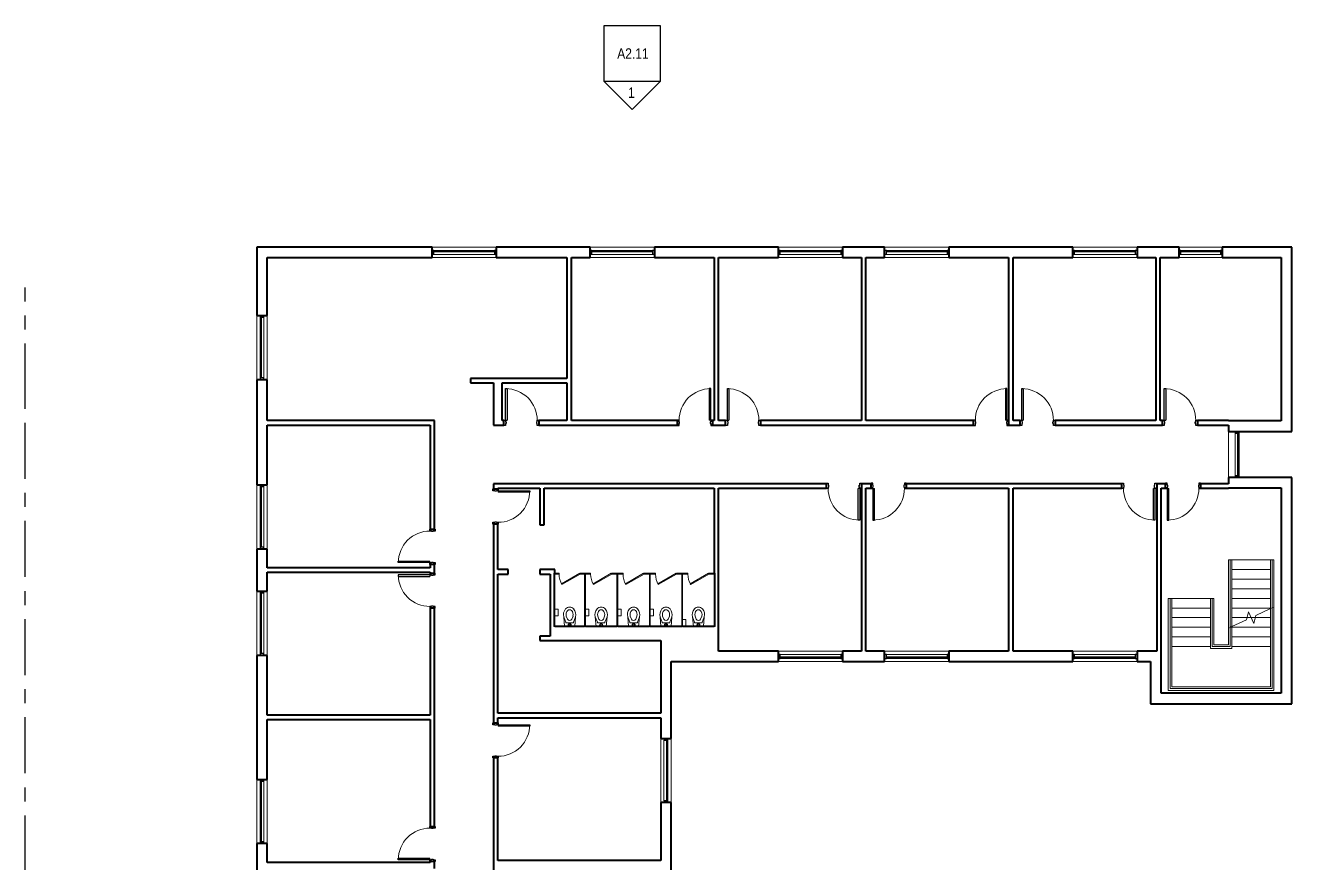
# Model space of a CAD drawing. Header units: inches. Extents: x -1364 to 175, y -1431 to 382.
# Drawn here: x -1270 to 175, y -574 to 382 of the extents above; entities that cross this region are included whole.
import ezdxf

# ---------------------------------------------------------------- set-up
doc = ezdxf.new("R2010")
doc.units = ezdxf.units.IN
doc.header["$MEASUREMENT"] = 0
doc.linetypes.add('Grid Line', pattern=[112, 64, -16, 16, -16])
for name, color, linetype, lineweight in [('A-DOOR', 31, 'Continuous', 15), ('A-DOOR-FRAM', 31, 'Continuous', 25), ('A-FLOR-HRAL', 11, 'Continuous', 9), ('A-GLAZ-CURT', 52, 'Continuous', 9), ('A-GLAZ-CWMG', 51, 'Continuous', 9), ('A-WALL', 113, 'Continuous', 15), ('G-ANNO-SYMB', 111, 'Continuous', 9), ('I-WALL', 2, 'Continuous', 15), ('P-SANR-FIXT', 6, 'Continuous', 9), ('Q-SPCQ', 91, 'Continuous', 9), ('S-GRID', 1, 'Continuous', 9), ('S-STRS', 31, 'Continuous', 9), ('S-STRS-MBND', 31, 'Continuous', 9)]:
    doc.layers.add(name, color=color, linetype=linetype, lineweight=lineweight)
doc.styles.add('Arial Narrow', font='ARIALN.TTF', dxfattribs={"height": 12})

# ---------------------------------------------------------------- blocks, each defined once
blk = doc.blocks.new('Door-Single_CE_ - HM Door-2_ HM Frame-5129110-LEVEL 2 Map Export')
at = {"layer": 'A-DOOR'}
for p, q in [((16.25, -39), (16.25, -3)), ((16.25, -3), (18, -3)), ((18, -3), (18, -39)), ((18, -39), (16.25, -39))]:
    blk.add_line(p, q, dxfattribs=at)
at = {"layer": 'A-DOOR', "lineweight": 25}
for p, q in [((16.25, -39), (16.25, -3)), ((18, -3), (16.25, -3)), ((18, -3), (18, -39)), ((18, -39), (16.25, -39))]:
    blk.add_line(p, q, dxfattribs=at)
at = {"layer": 'A-DOOR', "lineweight": 9}
blk.add_arc((18, -3), 36, 179.5, 270, dxfattribs=at)
blk.add_arc((18, -3), 36, 179.5, 270, dxfattribs=at)
blk.add_arc((18, -3), 36, 179.5, 270, dxfattribs=at)
blk.add_arc((18, -3), 36, 179.5, 270, dxfattribs=at)
at = {"layer": 'A-DOOR-FRAM'}
for p, q in [((-20, 3), (-18, 3)), ((-20, -3), (-20, 3)), ((-18, 3), (-18, 0.75)), ((-18, 0.75), (-17.5, 0.75)), ((-17.5, 0.75), (-17.5, -1.25)), ((17.5, 0.75), (18, 0.75)), ((17.5, -1.25), (17.5, 0.75)), ((18, 3), (20, 3)), ((18, 0.75), (18, 3)), ((20, 3), (20, -3)), ((-18, -3), (-20, -3)), ((-18, -1.25), (-18, -3)), ((-17.5, -1.25), (-18, -1.25)), ((18, -1.25), (17.5, -1.25)), ((18, -3), (18, -1.25)), ((20, -3), (18, -3))]:
    blk.add_line(p, q, dxfattribs=at)
blk = doc.blocks.new('Door-Single_CE_ - HM Door-2_ HM Frame-5129600-LEVEL 2 Map Export')
at = {"layer": 'A-DOOR'}
for p, q in [((18, 39), (16.25, 39)), ((16.25, 39), (16.25, 3)), ((18, 3), (18, 39)), ((16.25, 3), (18, 3))]:
    blk.add_line(p, q, dxfattribs=at)
at = {"layer": 'A-DOOR', "lineweight": 25}
for p, q in [((18, 39), (16.25, 39)), ((16.25, 39), (16.25, 3)), ((18, 3), (18, 39)), ((18, 3), (16.25, 3))]:
    blk.add_line(p, q, dxfattribs=at)
at = {"layer": 'A-DOOR', "lineweight": 9}
blk.add_arc((18, 3), 36, 90, 180.5, dxfattribs=at)
blk.add_arc((18, 3), 36, 90, 180.5, dxfattribs=at)
blk.add_arc((18, 3), 36, 90, 180.5, dxfattribs=at)
blk.add_arc((18, 3), 36, 90, 180.5, dxfattribs=at)
at = {"layer": 'A-DOOR-FRAM'}
for p, q in [((-18, 3), (-20, 3)), ((-20, 3), (-20, -3)), ((-18, 1.25), (-18, 3)), ((-17.5, 1.25), (-18, 1.25)), ((-17.5, -0.75), (-17.5, 1.25)), ((18, 1.25), (17.5, 1.25)), ((17.5, 1.25), (17.5, -0.75)), ((20, 3), (18, 3)), ((18, 3), (18, 1.25)), ((20, -3), (20, 3)), ((-20, -3), (-18, -3)), ((-18, -3), (-18, -0.75)), ((-18, -0.75), (-17.5, -0.75)), ((17.5, -0.75), (18, -0.75)), ((18, -0.75), (18, -3)), ((18, -3), (20, -3))]:
    blk.add_line(p, q, dxfattribs=at)
blk = doc.blocks.new('System Panel - zGlazed-5180645-LEVEL 2 Map Export')
at = {"layer": 'A-GLAZ-CURT', "lineweight": 15}
for p, q in [((34.625, 1.5), (-34.625, 1.5)), ((-34.625, 1.5), (-34.625, 0.5)), ((-34.625, 0.5), (34.625, 0.5)), ((34.625, 0.5), (34.625, 1.5))]:
    blk.add_line(p, q, dxfattribs=at)
blk = doc.blocks.new('Rectangular Mullion - 4 1_2_ x 2_ Rectangular_CE_-5139571-LEVEL 2 Map Export')
at = {"layer": 'A-GLAZ-CWMG'}
for p, q in [((-1002.2, -816.3), (-1002.2, -885.5)), ((-997.7, -816.3), (-997.7, -885.5))]:
    blk.add_line(p, q, dxfattribs=at)
blk = doc.blocks.new('Rectangular Mullion - 4 1_2_ x 2_ Rectangular_CE_-5180646-LEVEL 2 Map Export')
at = {"layer": 'A-GLAZ-CWMG', "lineweight": 25}
for p, q in [((-2, 2.25), (0, 2.25)), ((-2, -2.25), (-2, 2.25)), ((0, 2.25), (0, -2.25)), ((0, -2.25), (-2, -2.25))]:
    blk.add_line(p, q, dxfattribs=at)
blk = doc.blocks.new('Rectangular Mullion - 4 1_2_ x 2_ Rectangular_CE_-5180647-LEVEL 2 Map Export')
at = {"layer": 'A-GLAZ-CWMG', "lineweight": 25}
for p, q in [((0, 2.25), (-2, 2.25)), ((-2, 2.25), (-2, -2.25)), ((0, -2.25), (0, 2.25)), ((-2, -2.25), (0, -2.25))]:
    blk.add_line(p, q, dxfattribs=at)
blk = doc.blocks.new('Railing - Railing-5183288-LEVEL 2 Map Export')
at = {"layer": 'A-FLOR-HRAL'}
for p, q in [((82.3, -271.8), (84.3, -271.8)), ((82.3, -328.8), (82.3, -271.8)), ((84.3, -326.8), (84.3, -271.8)), ((104.8, -305), (104.8, -326.8)), ((106.8, -304), (106.8, -326.8)), ((106.8, -328.8), (82.3, -328.8)), ((104.8, -326.8), (84.3, -326.8)), ((106.8, -326.8), (106.8, -328.8))]:
    blk.add_line(p, q, dxfattribs=at)
blk = doc.blocks.new('Railing - Railing-5183292-LEVEL 2 Map Export')
at = {"layer": 'A-FLOR-HRAL'}
for p, q in [((36.3, -271.8), (38.3, -271.8)), ((36.3, -326.8), (36.3, -271.8)), ((38.3, -326.8), (38.3, -271.8)), ((150.8, -283.5), (150.8, -326.8)), ((152.8, -282.6), (152.8, -326.8)), ((36.3, -374.8), (36.3, -326.8)), ((38.3, -372.8), (38.3, -326.8)), ((150.8, -326.8), (150.8, -372.8)), ((152.8, -326.8), (152.8, -374.8)), ((152.8, -374.8), (36.3, -374.8)), ((150.8, -372.8), (38.3, -372.8))]:
    blk.add_line(p, q, dxfattribs=at)
blk = doc.blocks.new('Toilet_Stall_Std_CE_ - Adj-5183610-LEVEL 2 Map Export')
at = {"layer": 'Q-SPCQ'}
for p, q in [((-12, 81), (-19, 81)), ((-19, 81), (-19, 80)), ((-19, 80), (-19, 20)), ((-19, 80), (-12, 80)), ((-18, 20), (-18, 80)), ((-12, 80), (-12, 81)), ((11.5, 80.9), (-9.3, 68.9)), ((-8.8, 68), (12, 80)), ((12, 80), (11.5, 80.9)), ((12, 81), (12, 80)), ((19, 81), (12, 81)), ((12, 80), (19, 80)), ((18, 80), (18, 20)), ((19, 80), (19, 81)), ((19, 20), (19, 80)), ((-9.3, 68.9), (-8.8, 68)), ((-19, 20), (-18, 20)), ((18, 20), (19, 20))]:
    blk.add_line(p, q, dxfattribs=at)
blk.add_arc((12, 80), 24, 180, 210, dxfattribs=at)
blk = doc.blocks.new('RR Access_Toilet Napkin Disposal_CE_ - SND-1-888218-LEVEL 2 Map Export')
at = {"layer": 'Q-SPCQ'}
for p, q in [((-3.75, 3.8125), (-3.75, 0)), ((-3.75, 0), (-3.75, 3.8125)), ((-3.75, 0), (3.75, 0)), ((-3.75, 0), (3.75, 0)), ((3.75, 0), (-3.75, 0)), ((3.75, 0), (3.75, 3.8125)), ((3.75, 0), (3.75, 3.8125)), ((3.75, 3.8125), (3.75, 0))]:
    blk.add_line(p, q, dxfattribs=at)
blk = doc.blocks.new('Toilet_Wall Hung_CE_ - STN-888222-LEVEL 2 Map Export')
at = {"layer": 'P-SANR-FIXT', "color": 8}
for p, q in [((-5.8, 0), (-6.7, -11.1)), ((-6.7, -11.1), (-5.8, 0)), ((-6.7, -11.1), (-4.3, -5.1)), ((-4.3, -4.3), (4.3, -4.3)), ((-4.3, -5.1), (-4.3, -4.3)), ((-3.9, -12), (-2.5, -8.5)), ((3.9, -12), (2.5, -8.5)), ((4.3, -4.3), (4.3, -5.1)), ((6.7, -11.1), (4.3, -5.1)), ((6.7, -11.1), (5.8, 0)), ((6.7, -11.1), (5.8, 0))]:
    blk.add_line(p, q, dxfattribs=at)
for centre, radius, start, end in [((2.6, -13.7), 9.68, 164.0703, 221.9297), ((2.6, -13.7), 6.68, 165.3091, 225.452), ((0, -9.9), 2.85, 29.2965, 150.7035), ((0, -1.8), 1.77, 0, 180), ((0, -1.8), 1.75, 90, 238.6546), ((0, -1.8), 1.77, 180, 0), ((0, -1.8), 0.97, 90, 270), ((0, -1.8), 1.75, 242.3257, 267.223), ((0, -1.8), 1.75, 300.5828, 90), ((0, -1.8), 0.97, 270, 90), ((0, -1.8), 1.75, 272.6686, 297.9922), ((-2.6, -13.7), 6.68, 314.548, 14.6909), ((-2.6, -13.7), 9.68, 318.0703, 15.9297), ((0, -16), 6.23, 221.9297, 318.0703), ((0, -16.3), 3.01, 225.452, 315.452)]:
    blk.add_arc(centre, radius, start, end, dxfattribs=at)
blk = doc.blocks.new('Toilet_Stall_Std_CE_ - Adj-5183939-LEVEL 2 Map Export')
at = {"layer": 'Q-SPCQ'}
for p, q in [((-12, 69), (-19, 69)), ((-19, 69), (-19, 68)), ((-19, 68), (-19, 8)), ((-19, 68), (-12, 68)), ((-18, 8), (-18, 68)), ((-12, 68), (-12, 69)), ((11.5, 68.9), (-9.3, 56.9)), ((-8.8, 56), (12, 68)), ((12, 68), (11.5, 68.9)), ((12, 69), (12, 68)), ((19, 69), (12, 69)), ((12, 68), (19, 68)), ((18, 68), (18, 8)), ((19, 68), (19, 69)), ((19, 8), (19, 68)), ((-9.3, 56.9), (-8.8, 56)), ((-19, 8), (-18, 8)), ((18, 8), (19, 8))]:
    blk.add_line(p, q, dxfattribs=at)
blk.add_arc((12, 68), 24, 180, 210, dxfattribs=at)
blk = doc.blocks.new('Toilet_Stall_Std_CE_ - Adj-5195183-LEVEL 2 Map Export')
at = {"layer": 'Q-SPCQ'}
for p, q in [((-12, 69), (-18, 69)), ((-18, 69), (-18, 68)), ((-18, 68), (-18, 8)), ((-18, 68), (-12, 68)), ((-17, 8), (-17, 68)), ((-12, 68), (-12, 69)), ((11.5, 68.9), (-9.3, 56.9)), ((-8.8, 56), (12, 68)), ((12, 68), (11.5, 68.9)), ((12, 69), (12, 68)), ((18, 69), (12, 69)), ((12, 68), (18, 68)), ((17, 68), (17, 8)), ((18, 68), (18, 69)), ((18, 8), (18, 68)), ((-9.3, 56.9), (-8.8, 56)), ((-18, 8), (-17, 8)), ((17, 8), (18, 8))]:
    blk.add_line(p, q, dxfattribs=at)
blk.add_arc((12, 68), 24, 180, 210, dxfattribs=at)
blk = doc.blocks.new('System Panel - zGlazed-5180696-LEVEL 2 Map Export')
at = {"layer": 'A-GLAZ-CURT', "lineweight": 15}
for p, q in [((22.625, 1.5), (-22.625, 1.5)), ((-22.625, 1.5), (-22.625, 0.5)), ((-22.625, 0.5), (22.625, 0.5)), ((22.625, 0.5), (22.625, 1.5))]:
    blk.add_line(p, q, dxfattribs=at)
blk = doc.blocks.new('Rectangular Mullion - 4 1_2_ x 2_ Rectangular_CE_-5139368-LEVEL 2 Map Export')
at = {"layer": 'A-GLAZ-CWMG'}
for p, q in [((-1002.2, -937.5), (-1002.2, -982.8)), ((-997.7, -937.5), (-997.7, -982.8))]:
    blk.add_line(p, q, dxfattribs=at)
blk = doc.blocks.new('System Panel - zGlazed-5194723-LEVEL 2 Map Export')
at = {"layer": 'A-GLAZ-CURT', "lineweight": 15}
for p, q in [((24.25, 1.5), (-24.25, 1.5)), ((-24.25, 1.5), (-24.25, 0.5)), ((-24.25, 0.5), (24.25, 0.5)), ((24.25, 0.5), (24.25, 1.5))]:
    blk.add_line(p, q, dxfattribs=at)
blk = doc.blocks.new('Rectangular Mullion - 4 1_2_ x 2_ Rectangular_CE_-5178115-LEVEL 2 Map Export')
at = {"layer": 'A-GLAZ-CWMG'}
for p, q in [((-793.7, -1001.8), (-745.2, -1001.8)), ((-793.7, -1006.3), (-745.2, -1006.3))]:
    blk.add_line(p, q, dxfattribs=at)
blk = doc.blocks.new('Railing - Railing-5196301-LEVEL 2 Map Export')
at = {"layer": 'A-FLOR-HRAL'}
for p, q in [((104.8, -227.8), (106.8, -227.8)), ((104.8, -227.8), (104.8, -305)), ((106.8, -227.8), (106.8, -304)), ((104.8, -305), (106.8, -304))]:
    blk.add_line(p, q, dxfattribs=at)
blk = doc.blocks.new('Railing - Railing-5196305-LEVEL 2 Map Export')
at = {"layer": 'A-FLOR-HRAL'}
for p, q in [((150.8, -227.8), (152.8, -227.8)), ((150.8, -227.8), (150.8, -283.5)), ((152.8, -227.8), (152.8, -282.6)), ((150.8, -283.5), (152.8, -282.6))]:
    blk.add_line(p, q, dxfattribs=at)
blk = doc.blocks.new('Elevation - Detail Number_CE_-134675-LEVEL 2 Map Export')
at = {"layer": 'G-ANNO-SYMB', "lineweight": 25}
for p, q in [((-0.25, -0.25), (-0.25, 0.25)), ((-0.25, 0.25), (0.25, 0.25)), ((0.25, 0.25), (0.25, -0.25)), ((0.25, -0.25), (-0.25, -0.25))]:
    blk.add_line(p, q, dxfattribs=at)
blk = doc.blocks.new('Elevation - Detail Number_CE_-46063-LEVEL 2 Map Export')
at = {"layer": 'G-ANNO-SYMB', "lineweight": 25}
for p, q in [((0, 0.25), (-0.25, 0)), ((0.25, 0), (0, 0.25)), ((-0.25, 0), (0.25, 0))]:
    blk.add_line(p, q, dxfattribs=at)

msp = doc.modelspace()

# ---------------------------------------------------------------- linework, layer by layer
at = {"layer": 'A-WALL', "lineweight": 40}
for p, q in [((-1005.9, 129), (-1005.9, 51)), ((-805.9, 129), (-1005.9, 129)), ((-993.9, 51), (-993.9, 117)), ((-993.9, 117), (-805.9, 117)), ((-805.9, 117), (-805.9, 129)), ((-625.4, 129), (-732.7, 129)), ((-732.7, 129), (-732.7, 117)), ((-732.7, 117), (-651.9, 117)), ((-646.9, 117), (-625.4, 117)), ((-625.4, 117), (-625.4, 129)), ((-410.7, 129), (-552.2, 129)), ((-552.2, 129), (-552.2, 117)), ((-552.2, 117), (-483.9, 117)), ((-478.9, 117), (-410.7, 117)), ((-410.7, 117), (-410.7, 129)), ((-289.4, 129), (-337.4, 129)), ((-337.4, 129), (-337.4, 117)), ((-337.4, 117), (-315.9, 117)), ((-310.9, 117), (-289.4, 117)), ((-289.4, 117), (-289.4, 129)), ((-74.7, 129), (-216.2, 129)), ((-216.2, 129), (-216.2, 117)), ((-216.2, 117), (-147.9, 117)), ((-142.9, 117), (-74.7, 117)), ((-74.7, 117), (-74.7, 129)), ((46.6, 129), (-1.4, 129)), ((-1.4, 129), (-1.4, 117)), ((-1.4, 117), (20.1, 117)), ((25.1, 117), (46.6, 117)), ((46.6, 117), (46.6, 129)), ((175.1, 129), (95.8, 129)), ((95.8, 129), (95.8, 117)), ((95.8, 117), (163.1, 117)), ((163.1, 117), (163.1, -69.3)), ((175.1, -81.3), (175.1, 129)), ((-1005.9, 51), (-993.9, 51)), ((-993.9, -22.3), (-1005.9, -22.3)), ((-1005.9, -22.3), (-1005.9, -142.3)), ((-993.9, -69), (-993.9, -22.3)), ((-735.9, -26), (-735.9, -74)), ((-725.9, -69), (-725.9, -26)), ((163.1, -69.3), (103.1, -69.3)), ((-993.9, -142.3), (-993.9, -74)), ((-735.9, -74), (-725.9, -74)), ((103.1, -74), (103.1, -81.3)), ((103.1, -81.3), (175.1, -81.3)), ((-1005.9, -142.3), (-993.9, -142.3)), ((175.1, -133.8), (103.1, -133.8)), ((103.1, -133.8), (103.1, -141)), ((175.1, -392), (175.1, -133.8)), ((103.1, -145.8), (163.1, -145.8)), ((163.1, -145.8), (163.1, -380)), ((-993.9, -215.5), (-1005.9, -215.5)), ((-1005.9, -215.5), (-1005.9, -263.5)), ((-993.9, -237), (-993.9, -215.5)), ((-993.9, -263.5), (-993.9, -242)), ((-1005.9, -263.5), (-993.9, -263.5)), ((-670.9, -304), (-670.9, -315)), ((-631.9, -304), (-665.9, -304)), ((-594.9, -304), (-630.9, -304)), ((-557.9, -304), (-593.9, -304)), ((-520.9, -304), (-556.9, -304)), ((-483.9, -304), (-519.9, -304)), ((-670.9, -320), (-544.9, -320)), ((-544.9, -320), (-544.9, -402.9)), ((-410.7, -332), (-478.9, -332)), ((-410.7, -344), (-410.7, -332)), ((-315.9, -332), (-337.4, -332)), ((-337.4, -332), (-337.4, -344)), ((-289.4, -332), (-310.9, -332)), ((-289.4, -344), (-289.4, -332)), ((-147.9, -332), (-216.2, -332)), ((-216.2, -332), (-216.2, -344)), ((-74.7, -332), (-142.9, -332)), ((-74.7, -344), (-74.7, -332)), ((21.1, -332), (-1.4, -332)), ((-1.4, -332), (-1.4, -344)), ((26.1, -380), (26.1, -332)), ((-993.9, -336.8), (-1005.9, -336.8)), ((-1005.9, -336.8), (-1005.9, -478.3)), ((-993.9, -405), (-993.9, -336.8)), ((-532.9, -344), (-410.7, -344)), ((-532.9, -431.5), (-532.9, -344)), ((-337.4, -344), (-289.4, -344)), ((-216.2, -344), (-74.7, -344)), ((-1.4, -344), (14.1, -344)), ((14.1, -344), (14.1, -392)), ((163.1, -380), (26.1, -380)), ((14.1, -392), (175.1, -392)), ((-993.9, -478.3), (-993.9, -410)), ((-544.9, -407.9), (-544.9, -431.5)), ((-544.9, -431.5), (-532.9, -431.5)), ((-1005.9, -478.3), (-993.9, -478.3)), ((-544.9, -504.8), (-544.9, -570.9)), ((-532.9, -504.8), (-544.9, -504.8)), ((-532.9, -646.3), (-532.9, -504.8)), ((-993.9, -551.5), (-1005.9, -551.5)), ((-1005.9, -551.5), (-1005.9, -599.5)), ((-993.9, -573), (-993.9, -551.5))]:
    msp.add_line(p, q, dxfattribs=at)
at = {"layer": 'A-WALL'}
for p, q in [((-805.9, 129), (-732.7, 129)), ((-732.7, 117), (-805.9, 117)), ((-625.4, 129), (-552.2, 129)), ((-552.2, 117), (-625.4, 117)), ((-410.7, 129), (-337.4, 129)), ((-337.4, 117), (-410.7, 117)), ((-289.4, 129), (-216.2, 129)), ((-216.2, 117), (-289.4, 117)), ((-74.7, 129), (-1.4, 129)), ((-1.4, 117), (-74.7, 117)), ((46.6, 129), (95.8, 129)), ((95.8, 117), (46.6, 117)), ((-1005.9, -22.3), (-1005.9, 51)), ((-993.9, 51), (-993.9, -22.3)), ((103.1, -133.8), (103.1, -81.3)), ((-1005.9, -215.5), (-1005.9, -142.3)), ((-993.9, -142.3), (-993.9, -215.5)), ((-1005.9, -336.8), (-1005.9, -263.5)), ((-993.9, -263.5), (-993.9, -336.8)), ((-410.7, -332), (-337.4, -332)), ((-289.4, -332), (-216.2, -332)), ((-74.7, -332), (-1.4, -332)), ((-337.4, -344), (-410.7, -344)), ((-216.2, -344), (-289.4, -344)), ((-1.4, -344), (-74.7, -344)), ((-544.9, -504.8), (-544.9, -431.5)), ((-532.9, -431.5), (-532.9, -504.8)), ((-1005.9, -551.5), (-1005.9, -478.3)), ((-993.9, -478.3), (-993.9, -551.5))]:
    msp.add_line(p, q, dxfattribs=at)
at = {"layer": 'I-WALL', "lineweight": 40}
for p, q in [((-651.9, 117), (-651.9, -21)), ((-646.9, -69), (-646.9, 117)), ((-483.9, 117), (-483.9, -69)), ((-478.9, -69), (-478.9, 117)), ((-315.9, 117), (-315.9, -69)), ((-310.9, -69), (-310.9, 117)), ((-147.9, 117), (-147.9, -74)), ((-142.9, -69), (-142.9, 117)), ((20.1, 117), (20.1, -69)), ((25.1, -69), (25.1, 117)), ((-651.9, -21), (-761.9, -21)), ((-761.9, -21), (-761.9, -26)), ((-761.9, -26), (-735.9, -26)), ((-725.9, -26), (-651.9, -26)), ((-651.9, -26), (-651.9, -69)), ((-802.9, -69), (-993.9, -69)), ((-802.9, -193), (-802.9, -69)), ((-723.9, -69), (-725.9, -69)), ((-723.9, -74), (-723.9, -69)), ((-651.9, -69), (-683.9, -69)), ((-683.9, -69), (-683.9, -74)), ((-525.9, -69), (-646.9, -69)), ((-525.9, -74), (-525.9, -69)), ((-483.9, -69), (-485.9, -69)), ((-485.9, -69), (-485.9, -74)), ((-470.9, -69), (-478.9, -69)), ((-470.9, -74), (-470.9, -69)), ((-315.9, -69), (-430.9, -69)), ((-430.9, -69), (-430.9, -74)), ((-187.9, -69), (-310.9, -69)), ((-187.9, -74), (-187.9, -69)), ((-134.9, -69), (-142.9, -69)), ((-134.9, -74), (-134.9, -69)), ((20.1, -69), (-94.9, -69)), ((-94.9, -69), (-94.9, -74)), ((27.6, -69), (25.1, -69)), ((27.6, -74), (27.6, -69)), ((103.1, -69), (67.6, -69)), ((67.6, -69), (67.6, -74)), ((103.1, -69.3), (103.1, -69)), ((-993.9, -74), (-807.9, -74)), ((-807.9, -74), (-807.9, -193)), ((-725.9, -74), (-723.9, -74)), ((-683.9, -74), (-525.9, -74)), ((-485.9, -74), (-470.9, -74)), ((-430.9, -74), (-187.9, -74)), ((-147.9, -74), (-134.9, -74)), ((-94.9, -74), (27.6, -74)), ((67.6, -74), (103.1, -74)), ((-355.9, -141), (-735.9, -141)), ((-735.9, -141), (-735.9, -147)), ((-355.9, -146), (-355.9, -141)), ((-304.9, -141), (-315.9, -141)), ((-315.9, -141), (-315.9, -332)), ((-304.9, -146), (-304.9, -141)), ((-18.9, -141), (-264.9, -141)), ((-264.9, -141), (-264.9, -146)), ((-18.9, -146), (-18.9, -141)), ((31.1, -141), (21.1, -141)), ((21.1, -141), (21.1, -332)), ((31.1, -146), (31.1, -141)), ((103.1, -141), (71.1, -141)), ((71.1, -141), (71.1, -146)), ((-735.9, -147), (-730.9, -147)), ((-730.9, -146), (-682.9, -146)), ((-730.9, -147), (-730.9, -146)), ((-682.9, -146), (-682.9, -188)), ((-677.9, -146), (-483.9, -146)), ((-677.9, -188), (-677.9, -146)), ((-483.9, -146), (-483.9, -243)), ((-478.9, -146), (-355.9, -146)), ((-478.9, -332), (-478.9, -146)), ((-310.9, -146), (-304.9, -146)), ((-310.9, -332), (-310.9, -146)), ((-264.9, -146), (-147.9, -146)), ((-147.9, -146), (-147.9, -332)), ((-142.9, -146), (-18.9, -146)), ((-142.9, -332), (-142.9, -146)), ((26.1, -146), (31.1, -146)), ((26.1, -332), (26.1, -146)), ((71.1, -146), (103.1, -146)), ((103.1, -146), (103.1, -145.8)), ((-735.9, -187), (-735.9, -413.9)), ((-730.9, -187), (-735.9, -187)), ((-730.9, -239), (-730.9, -187)), ((-807.9, -193), (-802.9, -193)), ((-682.9, -188), (-677.9, -188)), ((-807.9, -237), (-993.9, -237)), ((-993.9, -242), (-807.9, -242)), ((-807.9, -233), (-807.9, -237)), ((-802.9, -233), (-807.9, -233)), ((-807.9, -242), (-807.9, -243)), ((-807.9, -243), (-802.9, -243)), ((-802.9, -243), (-802.9, -233)), ((-718.9, -239), (-730.9, -239)), ((-730.9, -402.9), (-730.9, -244)), ((-730.9, -244), (-718.9, -244)), ((-718.9, -244), (-718.9, -239)), ((-665.9, -239), (-682.9, -239)), ((-682.9, -239), (-682.9, -244)), ((-682.9, -244), (-670.9, -244)), ((-670.9, -244), (-670.9, -304)), ((-665.9, -243), (-665.9, -239)), ((-807.9, -283), (-807.9, -405)), ((-802.9, -283), (-807.9, -283)), ((-802.9, -532), (-802.9, -283)), ((-670.9, -315), (-682.9, -315)), ((-682.9, -315), (-682.9, -320)), ((-682.9, -320), (-670.9, -320)), ((-544.9, -402.9), (-730.9, -402.9)), ((-807.9, -405), (-993.9, -405)), ((-993.9, -410), (-807.9, -410)), ((-807.9, -410), (-807.9, -532)), ((-735.9, -413.9), (-730.9, -413.9)), ((-730.9, -413.9), (-730.9, -407.9)), ((-730.9, -407.9), (-544.9, -407.9)), ((-735.9, -453.9), (-735.9, -697.9)), ((-730.9, -453.9), (-735.9, -453.9)), ((-730.9, -570.9), (-730.9, -453.9)), ((-807.9, -532), (-802.9, -532)), ((-807.9, -573), (-993.9, -573)), ((-807.9, -572), (-807.9, -573)), ((-802.9, -572), (-807.9, -572)), ((-802.9, -580), (-802.9, -572)), ((-544.9, -570.9), (-730.9, -570.9))]:
    msp.add_line(p, q, dxfattribs=at)
at = {"layer": 'S-GRID', "linetype": 'Grid Line', "lineweight": 25}
for p, q in [((-1270, -45), (-1270, 83)), ((-1270, -1255.4), (-1270, -45))]:
    msp.add_line(p, q, dxfattribs=at)
at = {"layer": 'S-STRS'}
for p, q in [((104.8, -227.8), (102.8, -227.8)), ((102.8, -227.8), (102.8, -305.9)), ((150.8, -227.8), (106.8, -227.8)), ((154.8, -227.8), (152.8, -227.8)), ((154.8, -227.8), (154.8, -281.7)), ((150.8, -238.8), (106.8, -238.8)), ((150.8, -249.8), (106.8, -249.8)), ((36.3, -271.8), (34.3, -271.8)), ((34.3, -335.4), (34.3, -271.8)), ((38.3, -271.8), (82.3, -271.8)), ((86.3, -271.8), (84.3, -271.8)), ((86.3, -324.8), (86.3, -271.8)), ((150.8, -260.8), (106.8, -260.8)), ((150.8, -271.8), (106.8, -271.8)), ((38.3, -282.8), (82.3, -282.8)), ((150.8, -282.8), (106.8, -282.8)), ((154.8, -281.7), (154.8, -329.2)), ((38.3, -293.8), (82.3, -293.8)), ((124, -293.8), (106.8, -293.8)), ((128.8, -293.8), (124, -293.8)), ((133.6, -293.8), (128.8, -293.8)), ((150.8, -293.8), (133.6, -293.8)), ((38.3, -304.8), (82.3, -304.8)), ((38.3, -315.8), (82.3, -315.8)), ((102.8, -305.9), (102.8, -324.8)), ((150.8, -304.8), (106.8, -304.8)), ((150.8, -315.8), (106.8, -315.8)), ((38.3, -326.8), (82.3, -326.8)), ((102.8, -324.8), (86.3, -324.8)), ((150.8, -326.8), (106.8, -326.8)), ((154.8, -376.8), (154.8, -329.2)), ((34.3, -335.4), (34.3, -376.8)), ((34.3, -376.8), (154.8, -376.8))]:
    msp.add_line(p, q, dxfattribs=at)
at = {"layer": 'S-STRS-MBND'}
for p, q in [((123.4, -296.3), (125.7, -287)), ((125.7, -287), (132, -300.6)), ((134.3, -291.3), (150.8, -283.5)), ((152.8, -282.6), (154.8, -281.7)), ((106.8, -304), (123.4, -296.3)), ((132, -300.6), (134.3, -291.3)), ((102.8, -305.9), (104.8, -305))]:
    msp.add_line(p, q, dxfattribs=at)

# ---------------------------------------------------------------- block references
at = {"layer": 'A-DOOR', "lineweight": 9}
for name, p, rotation in [('Door-Single_CE_ - HM Door-2_ HM Frame-5129110-LEVEL 2 Map Export', (-703.9, -71.5), 180), ('Door-Single_CE_ - HM Door-2_ HM Frame-5129110-LEVEL 2 Map Export', (-450.9, -71.5), 180), ('Door-Single_CE_ - HM Door-2_ HM Frame-5129110-LEVEL 2 Map Export', (-114.9, -71.5), 180), ('Door-Single_CE_ - HM Door-2_ HM Frame-5129110-LEVEL 2 Map Export', (47.6, -71.5), 180), ('Door-Single_CE_ - HM Door-2_ HM Frame-5129600-LEVEL 2 Map Export', (-284.9, -143.5), 180), ('Door-Single_CE_ - HM Door-2_ HM Frame-5129600-LEVEL 2 Map Export', (51.1, -143.5), 180), ('Door-Single_CE_ - HM Door-2_ HM Frame-5129110-LEVEL 2 Map Export', (-733.4, -167), 89.99999999999972), ('Door-Single_CE_ - HM Door-2_ HM Frame-5129110-LEVEL 2 Map Export', (-805.4, -213), 269.9999999999997), ('Door-Single_CE_ - HM Door-2_ HM Frame-5129600-LEVEL 2 Map Export', (-805.4, -263), 89.99999999999972), ('Door-Single_CE_ - HM Door-2_ HM Frame-5129110-LEVEL 2 Map Export', (-733.4, -433.9), 89.99999999999972), ('Door-Single_CE_ - HM Door-2_ HM Frame-5129110-LEVEL 2 Map Export', (-805.4, -552), 269.9999999999997)]:
    msp.add_blockref(name, p, dxfattribs=dict(at, rotation=rotation))
for name, p in [('Door-Single_CE_ - HM Door-2_ HM Frame-5129600-LEVEL 2 Map Export', (-505.9, -71.5)), ('Door-Single_CE_ - HM Door-2_ HM Frame-5129600-LEVEL 2 Map Export', (-167.9, -71.5)), ('Door-Single_CE_ - HM Door-2_ HM Frame-5129110-LEVEL 2 Map Export', (-335.9, -143.5)), ('Door-Single_CE_ - HM Door-2_ HM Frame-5129110-LEVEL 2 Map Export', (1.1, -143.5))]:
    msp.add_blockref(name, p, dxfattribs=at)
at = {"layer": 'A-FLOR-HRAL'}
for name in ['Railing - Railing-5196301-LEVEL 2 Map Export', 'Railing - Railing-5196305-LEVEL 2 Map Export', 'Railing - Railing-5183292-LEVEL 2 Map Export', 'Railing - Railing-5183288-LEVEL 2 Map Export']:
    msp.add_blockref(name, (0, 0), dxfattribs=at)
at = {"layer": 'A-GLAZ-CURT'}
for name, p in [('System Panel - zGlazed-5180645-LEVEL 2 Map Export', (-769.3, 123)), ('System Panel - zGlazed-5180645-LEVEL 2 Map Export', (-588.8, 123)), ('System Panel - zGlazed-5180645-LEVEL 2 Map Export', (-374.1, 123)), ('System Panel - zGlazed-5180645-LEVEL 2 Map Export', (-252.8, 123)), ('System Panel - zGlazed-5180645-LEVEL 2 Map Export', (-38.1, 123)), ('System Panel - zGlazed-5180696-LEVEL 2 Map Export', (71.2, 123))]:
    msp.add_blockref(name, p, dxfattribs=at)
for name, p, rotation in [('System Panel - zGlazed-5180645-LEVEL 2 Map Export', (-999.9, 14.3), 89.99999999999973), ('System Panel - zGlazed-5194723-LEVEL 2 Map Export', (112.8, -107.5), 269.9999999999997), ('System Panel - zGlazed-5180645-LEVEL 2 Map Export', (-999.9, -178.9), 89.99999999999962), ('System Panel - zGlazed-5180645-LEVEL 2 Map Export', (-999.9, -300.2), 89.99999999999991), ('System Panel - zGlazed-5180645-LEVEL 2 Map Export', (-374.1, -338), 180), ('System Panel - zGlazed-5180645-LEVEL 2 Map Export', (-252.8, -338), 180), ('System Panel - zGlazed-5180645-LEVEL 2 Map Export', (-38.1, -338), 180), ('System Panel - zGlazed-5180645-LEVEL 2 Map Export', (-538.9, -468.2), 269.9999999999997), ('System Panel - zGlazed-5180645-LEVEL 2 Map Export', (-999.9, -514.9), 89.99999999999969)]:
    msp.add_blockref(name, p, dxfattribs=dict(at, rotation=rotation))
at = {"layer": 'A-GLAZ-CWMG'}
for name, p, rotation in [('Rectangular Mullion - 4 1_2_ x 2_ Rectangular_CE_-5180647-LEVEL 2 Map Export', (-805.9, 123), 180), ('Rectangular Mullion - 4 1_2_ x 2_ Rectangular_CE_-5139571-LEVEL 2 Map Export', (81.6, -877), 270.0000000000002), ('Rectangular Mullion - 4 1_2_ x 2_ Rectangular_CE_-5180647-LEVEL 2 Map Export', (-625.4, 123), 180), ('Rectangular Mullion - 4 1_2_ x 2_ Rectangular_CE_-5139571-LEVEL 2 Map Export', (262.1, -877), 270.0000000000002), ('Rectangular Mullion - 4 1_2_ x 2_ Rectangular_CE_-5180647-LEVEL 2 Map Export', (-410.7, 123), 180), ('Rectangular Mullion - 4 1_2_ x 2_ Rectangular_CE_-5139571-LEVEL 2 Map Export', (476.9, -877), 270.0000000000002), ('Rectangular Mullion - 4 1_2_ x 2_ Rectangular_CE_-5180647-LEVEL 2 Map Export', (-289.4, 123), 180), ('Rectangular Mullion - 4 1_2_ x 2_ Rectangular_CE_-5139571-LEVEL 2 Map Export', (598.1, -877), 270.0000000000002), ('Rectangular Mullion - 4 1_2_ x 2_ Rectangular_CE_-5180647-LEVEL 2 Map Export', (-74.7, 123), 180), ('Rectangular Mullion - 4 1_2_ x 2_ Rectangular_CE_-5139571-LEVEL 2 Map Export', (812.9, -877), 270.0000000000002), ('Rectangular Mullion - 4 1_2_ x 2_ Rectangular_CE_-5180647-LEVEL 2 Map Export', (46.6, 123), 180), ('Rectangular Mullion - 4 1_2_ x 2_ Rectangular_CE_-5139368-LEVEL 2 Map Export', (1031.4, -877), 270.0000000000002), ('Rectangular Mullion - 4 1_2_ x 2_ Rectangular_CE_-5180647-LEVEL 2 Map Export', (-999.9, -22.3), 269.9999999999998), ('Rectangular Mullion - 4 1_2_ x 2_ Rectangular_CE_-5180647-LEVEL 2 Map Export', (112.8, -81.3), 89.99999999999972), ('Rectangular Mullion - 4 1_2_ x 2_ Rectangular_CE_-5178115-LEVEL 2 Map Export', (-891.2, 661.9), 89.99999999999991), ('Rectangular Mullion - 4 1_2_ x 2_ Rectangular_CE_-5180647-LEVEL 2 Map Export', (-999.9, -215.5), 269.9999999999997), ('Rectangular Mullion - 4 1_2_ x 2_ Rectangular_CE_-5180647-LEVEL 2 Map Export', (-999.9, -336.8), 269.9999999999999), ('Rectangular Mullion - 4 1_2_ x 2_ Rectangular_CE_-5139571-LEVEL 2 Map Export', (-1225, 661.9), 90.00000000000018), ('Rectangular Mullion - 4 1_2_ x 2_ Rectangular_CE_-5139571-LEVEL 2 Map Export', (-1103.7, 661.9), 90.00000000000024), ('Rectangular Mullion - 4 1_2_ x 2_ Rectangular_CE_-5139571-LEVEL 2 Map Export', (-889, 661.9), 90.00000000000024), ('Rectangular Mullion - 4 1_2_ x 2_ Rectangular_CE_-5180647-LEVEL 2 Map Export', (-538.9, -431.5), 89.99999999999969), ('Rectangular Mullion - 4 1_2_ x 2_ Rectangular_CE_-5139571-LEVEL 2 Map Export', (-1538.9, -1319.1), 180), ('Rectangular Mullion - 4 1_2_ x 2_ Rectangular_CE_-5180647-LEVEL 2 Map Export', (-999.9, -551.5), 269.9999999999997)]:
    msp.add_blockref(name, p, dxfattribs=dict(at, rotation=rotation))
at = {"layer": 'A-GLAZ-CWMG', "extrusion": (0, 0, -1)}
for p, rotation in [((732.7, 123), 180), ((552.2, 123), 180), ((337.4, 123), 180), ((216.2, 123), 180), ((1.4, 123), 180), ((-95.8, 123), 180), ((999.9, 51), 90.00000000000026), ((999.9, -142.3), 90.00000000000036), ((-112.8, -133.8), 270.0000000000003), ((999.9, -263.5), 90.0000000000001), ((999.9, -478.3), 90.0000000000003), ((538.9, -504.8), 270.0000000000003)]:
    msp.add_blockref('Rectangular Mullion - 4 1_2_ x 2_ Rectangular_CE_-5180646-LEVEL 2 Map Export', p, dxfattribs=dict(at, rotation=rotation))
at = {"layer": 'A-GLAZ-CWMG'}
for name, p in [('Rectangular Mullion - 4 1_2_ x 2_ Rectangular_CE_-5139571-LEVEL 2 Map Export', (0, 865.3)), ('Rectangular Mullion - 4 1_2_ x 2_ Rectangular_CE_-5139571-LEVEL 2 Map Export', (0, 672)), ('Rectangular Mullion - 4 1_2_ x 2_ Rectangular_CE_-5139571-LEVEL 2 Map Export', (0, 550.8)), ('Rectangular Mullion - 4 1_2_ x 2_ Rectangular_CE_-5180647-LEVEL 2 Map Export', (-337.4, -338)), ('Rectangular Mullion - 4 1_2_ x 2_ Rectangular_CE_-5180647-LEVEL 2 Map Export', (-216.2, -338)), ('Rectangular Mullion - 4 1_2_ x 2_ Rectangular_CE_-5180647-LEVEL 2 Map Export', (-1.4, -338)), ('Rectangular Mullion - 4 1_2_ x 2_ Rectangular_CE_-5139571-LEVEL 2 Map Export', (0, 336))]:
    msp.add_blockref(name, p, dxfattribs=at)
at = {"layer": 'A-GLAZ-CWMG', "extrusion": (0, 0, -1)}
for p in [(410.7, -338), (289.4, -338), (74.7, -338)]:
    msp.add_blockref('Rectangular Mullion - 4 1_2_ x 2_ Rectangular_CE_-5180646-LEVEL 2 Map Export', p, dxfattribs=at)
at = {"layer": 'G-ANNO-SYMB', "lineweight": 25, "xscale": 127.9999999999999, "yscale": 127.9999999999999, "zscale": 127.9999999999999}
for name, p, rotation in [('Elevation - Detail Number_CE_-134675-LEVEL 2 Map Export', (-577.5, 350), 89.99999999999991), ('Elevation - Detail Number_CE_-46063-LEVEL 2 Map Export', (-577.5, 318), 180)]:
    msp.add_blockref(name, p, dxfattribs=dict(at, rotation=rotation))
at = {"layer": 'P-SANR-FIXT', "color": 8, "rotation": 180}
for p in [(-648.9, -304), (-612.9, -304), (-575.9, -304), (-538.9, -304), (-501.9, -304)]:
    msp.add_blockref('Toilet_Wall Hung_CE_ - STN-888222-LEVEL 2 Map Export', p, dxfattribs=at)
at = {"layer": 'Q-SPCQ'}
for name, p in [('Toilet_Stall_Std_CE_ - Adj-5195183-LEVEL 2 Map Export', (-648.9, -312)), ('Toilet_Stall_Std_CE_ - Adj-5183939-LEVEL 2 Map Export', (-612.9, -312)), ('Toilet_Stall_Std_CE_ - Adj-5183939-LEVEL 2 Map Export', (-575.9, -312)), ('Toilet_Stall_Std_CE_ - Adj-5183939-LEVEL 2 Map Export', (-538.9, -312)), ('Toilet_Stall_Std_CE_ - Adj-5183610-LEVEL 2 Map Export', (-501.9, -324))]:
    msp.add_blockref(name, p, dxfattribs=at)
for p, rotation in [((-662.1, -287.8), 89.99999999999976), ((-627.1, -287.8), 89.99999999999976), ((-590.1, -287.8), 89.99999999999976), ((-553.1, -287.8), 89.99999999999976), ((-516.1, -299.8), 89.99999999999969)]:
    msp.add_blockref('RR Access_Toilet Napkin Disposal_CE_ - SND-1-888218-LEVEL 2 Map Export', p, dxfattribs=dict(at, rotation=rotation))

# ---------------------------------------------------------------- next in the draw order: texts
at = {"layer": 'G-ANNO-SYMB', "char_height": 12, "attachment_point": 1, "style": 'Arial Narrow', "bg_fill": 3, "box_fill_scale": 1.25, "bg_fill_color": 9, "bg_fill_true_color": 13158600, "bg_fill_transparency": 0}
for s, insert, width in [('A2.11', (-594.6, 355.8), 44.036), ('1', (-582.2, 311.2), 9.292)]:
    msp.add_mtext(s, dxfattribs=dict(at, insert=insert, width=width))

doc.saveas('drawing.dxf')
